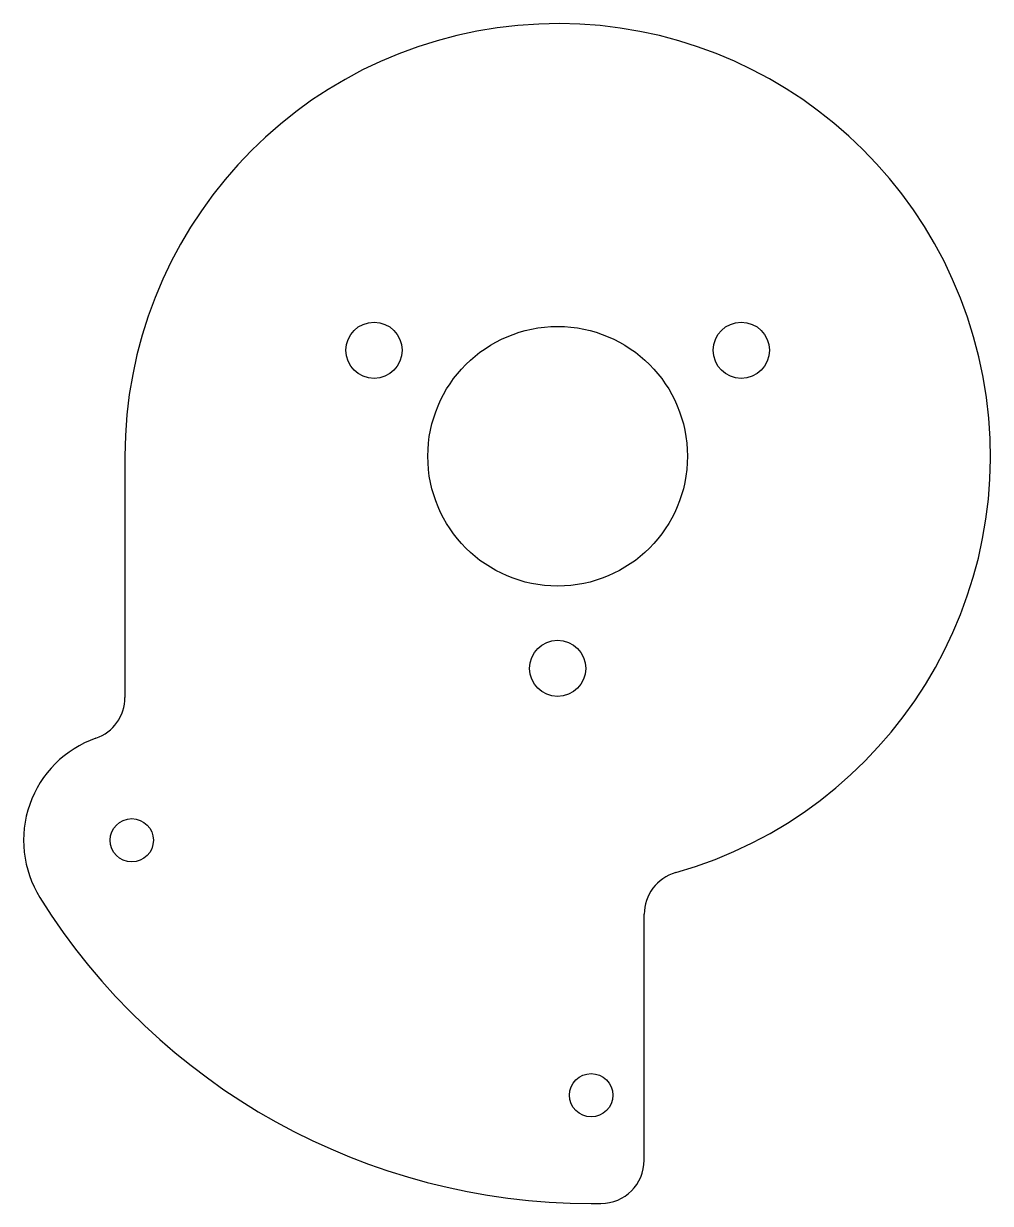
# Model space of a CAD drawing. Header units: millimetres. Extents: x -62 to 50, y -86 to 50.
import ezdxf

# ---------------------------------------------------------------- set-up
doc = ezdxf.new("R2010")
doc.units = ezdxf.units.MM

msp = doc.modelspace()

# ---------------------------------------------------------------- linework, layer by layer
at = {"color": 7, "linetype": 'Continuous', "lineweight": 25}
for p, q in [((-50, 0), (-50, -27.86)), ((10, -81.33), (10, -52.92)), ((3.87, -86.33), (5, -86.33))]:
    msp.add_line(p, q, dxfattribs=at)
for centre, radius in [((-21.22, 12.25), 3.25), ((0, 0), 15), ((21.22, 12.25), 3.25), ((0, -24.5), 3.25), ((-49.21, -44.37), 2.5), ((3.87, -73.83), 2.5)]:
    msp.add_circle(centre, radius, dxfattribs=at)
for centre, radius, start, end in [((0, 0), 50, 285.8266, 180), ((-55, -27.86), 5, 289.3323, 0), ((-49.21, -44.37), 12.5, 109.3323, 211.9482), ((15, -52.92), 5, 105.8266, 180), ((3.87, -11.27), 75.06, 211.9482, 270), ((5, -81.33), 5, 270, 0)]:
    msp.add_arc(centre, radius, start, end, dxfattribs=at)

doc.saveas('drawing.dxf')
